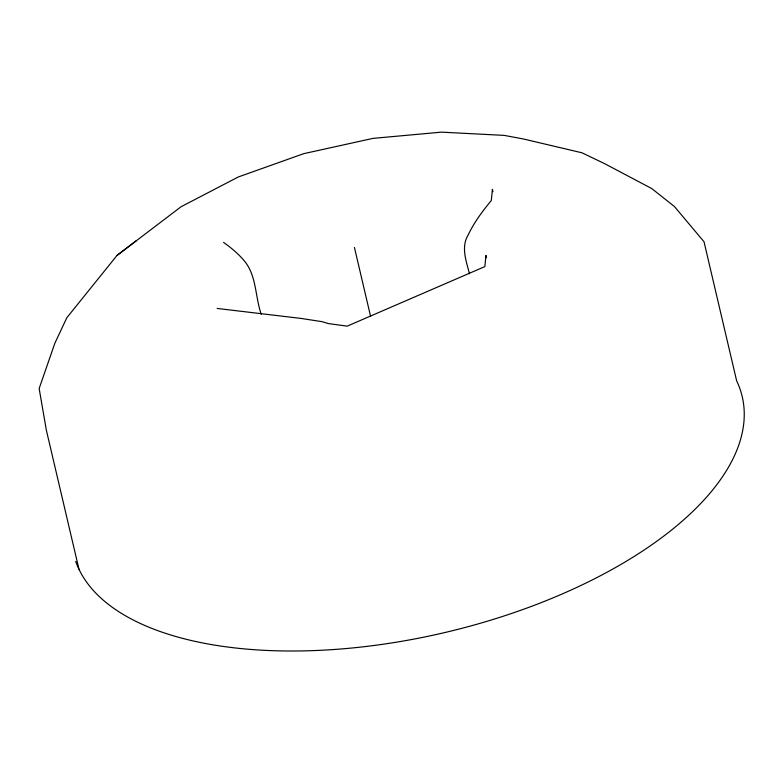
<?xml version="1.0" encoding="UTF-8"?>
<svg xmlns="http://www.w3.org/2000/svg" width="783" height="783" viewBox="0 0 783 783"><rect width="100%" height="100%" fill="white"/><g stroke="black" fill="none" stroke-linecap="round" stroke-linejoin="round"><path stroke-width="1.17" d="M136.164 240.851L117.029 255.415L66.849 317.702L54.849 343.257L39.15 388.515L46.354 430.19L78.975 569.261M117.029 255.415L181.118 206.712L238.277 176.978L303.726 153.664L373.011 138.376L441.416 132.141L504.262 135.39L523.426 138.982L581.975 152.793L604.584 163.637L651.799 188.595L674.417 206.516L704.025 241.771L736.646 380.841A343.483 161.787 -13.2 0 1 470.348 626.067A343.483 161.787 -13.2 0 1 75.716 561.401M217.126 308.443L300.975 318.417L321.93 321.647L328.361 323.575L347.212 326.139L484.863 266.592L485.949 255.395L486.507 257.773M223.576 242.397C231.729 248.191 239.461 254.661 245.656 262.55C256.638 277.427 255.307 297.413 261.248 314.286M492.967 191.718L492.409 189.339L491.313 200.536C482.465 211.175 474.136 222.392 468.165 234.939C460.766 247.262 466.325 261.111 469.457 273.786M354.435 247.477L370.555 316.224"/></g></svg>
